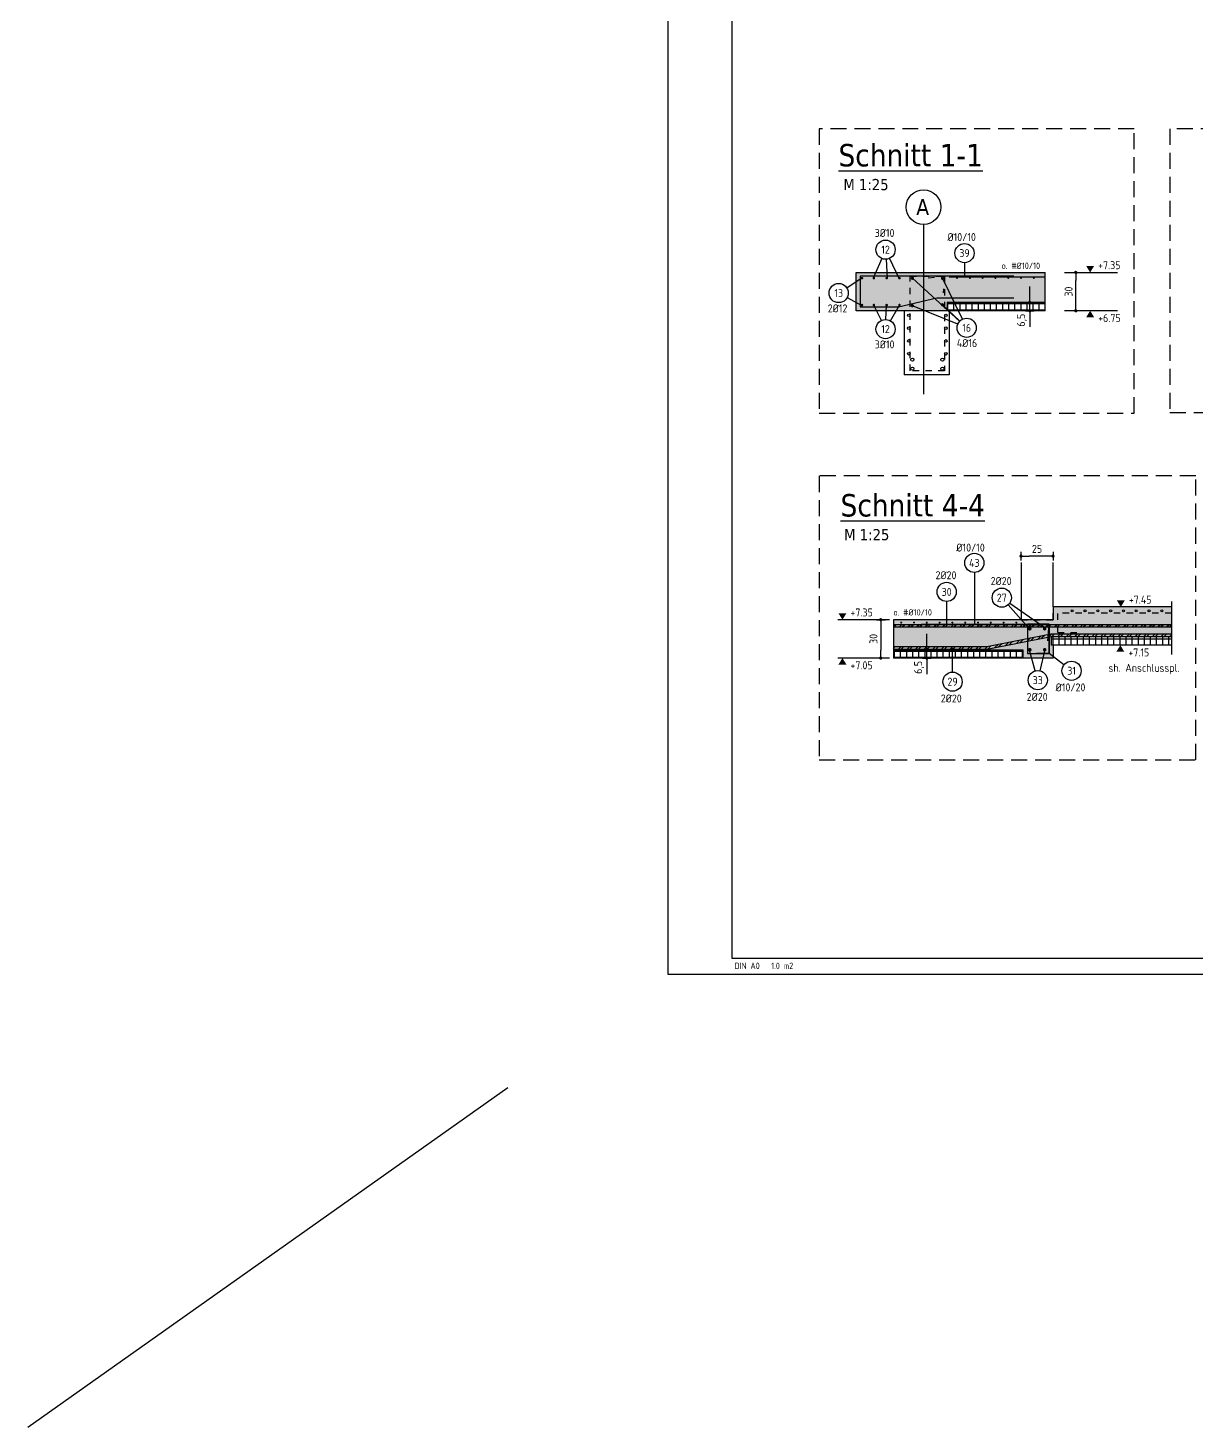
# Model space of a CAD drawing. Extents: x -5.2 to 88.6, y -7.1 to 49.1.
# Drawn here: x -4.01 to 14.24, y -7.07 to 14.78 of the extents above; entities that cross this region are included whole.
import ezdxf
from ezdxf.enums import TextEntityAlignment as Align

# ---------------------------------------------------------------- set-up
doc = ezdxf.new("R2010")
doc.units = 0
doc.header["$LTSCALE"] = 0.5
for name, pattern in [('AUSGEZOGEN', [1000.01, 1000, 0.01]), ('DASHED', [0.75, 0.5, -0.25]), ('DOT', [0.175, 0.05, -0.125]), ('HIDDEN2', [0.187, 0.125, -0.062]), ('PUNKT', [0.175, 0.05, -0.125]), ('STRICHLINIE', [0.75, 0.5, -0.25])]:
    doc.linetypes.add(name, pattern=pattern)
for name, color, linetype in [('ACHSEN', 7, 'Continuous'), ('AFU', 7, 'Continuous'), ('BETON', 7, 'Continuous'), ('DETAIL', 7, 'Continuous'), ('DRUEBER', 7, 'Continuous'), ('grau_mittel', 7, 'Continuous'), ('Halbfertigteile', 7, 'Continuous'), ('HILFE', 7, 'Continuous'), ('koten', 7, 'Continuous'), ('MASSE', 7, 'Continuous'), ('OBJEKT', 7, 'Continuous'), ('RAHMEN', 7, 'Continuous'), ('RND', 7, 'Continuous'), ('RND-1', 7, 'Continuous'), ('SFP_Achsen', 7, 'Continuous'), ('TEXT', 7, 'Continuous')]:
    doc.layers.add(name, color=color, linetype=linetype)
doc.layers.add('NOPLOT', color=7, linetype='Continuous', plot=False)
doc.styles.add('helv', font='tahoma.ttf')
doc.styles.add('txt', font='isocp.shx')
doc.linetypes.add('AFU_50K', pattern='A,0.15,["/",Standard,S=0.2,R=0,X=-0.01,Y=-0.1],0.07,["/",Standard,S=0.2,R=0,X=-0.01,Y=-0.1],0.15', length=0.37)
doc.dimstyles.new('DOT_I', dxfattribs={"dimscale": 0.5, "dimtxt": 0.25, "dimasz": 0.25, "dimexe": 0.1, "dimexo": 0.3, "dimgap": 0.1, "dimtad": 1, "dimdec": 3, "dimzin": 3, "dimtxsty": 'txt', "dimblk": 'DOT', "dimblk1": 'DOT', "dimblk2": 'DOT', "dimsah": 1, "dimcen": 0.1, "dimse1": 1, "dimse2": 1, "dimazin": 0, "dimtfac": 1, "dimtdec": 4, "dimtix": 1, "dimtmove": 2, "dimatfit": 3, "dimfxl": 0, "dimtvp": 1, "dimtolj": 1, "dimtzin": 0, "dimarcsym": 0})

# ---------------------------------------------------------------- blocks, each defined once
blk = doc.blocks.new('RND_HIN')
at = {"layer": 'RND', "color": 7, "linetype": 'Continuous'}
blk.add_circle((0, 0), 0.3, dxfattribs=at)
at = {"layer": 'RND', "color": 7, "linetype": 'Continuous', "style": 'txt'}
blk.add_attdef('POSI', text='', height=0.25, dxfattribs=at).set_placement((0, 0), align=Align.MIDDLE)
blk = doc.blocks.new('okrd_o')
at = {"layer": 'koten', "color": 7, "linetype": 'Continuous'}
blk.add_solid([(-0.125, 0.202), (0.125, 0.202), (0, 0)], dxfattribs=at)
at = {"layer": 'koten', "style": 'txt'}
blk.add_attdef('OKRD', (0.25, 0.1), '', height=0.25, dxfattribs=at)
blk = doc.blocks.new('okrd_u')
at = {"layer": 'koten', "color": 7, "linetype": 'Continuous'}
blk.add_solid([(-0.125, -0.202), (0.125, -0.202), (0, 0)], dxfattribs=at)
at = {"layer": 'koten', "style": 'txt'}
blk.add_attdef('OKRD', (0.25, -0.35), '', height=0.25, dxfattribs=at)
blk = doc.blocks.new('DOT')
at = {"layer": 'MASSE', "color": 7, "linetype": 'Continuous'}
for p, q in [((0, 0), (-1, 0)), ((0, 0.54), (0, -0.54))]:
    blk.add_line(p, q, dxfattribs=at)
at = {"layer": 'MASSE', "color": 7, "linetype": 'Continuous', "const_width": 0.2}
blk.add_lwpolyline([(-0.1, 0, 1), (0.1, 0, 1)], format="xyb", close=True, dxfattribs=at)
blk = doc.blocks.new('*D28')
at = {"layer": 'Defpoints', "color": 0, "linetype": 'AUSGEZOGEN', "transparency": 16777216}
for p in [(9.315, 5.54), (9.315, 4.94), (9.315, 4.94)]:
    blk.add_point(p, dxfattribs=at)
at = {"layer": 'MASSE', "color": 0, "linetype": 'AUSGEZOGEN', "lineweight": -2, "transparency": 16777216}
blk.add_line((9.315, 5.415), (9.315, 5.065), dxfattribs=at)
at = {"layer": 'MASSE', "color": 0, "linetype": 'AUSGEZOGEN', "lineweight": -2, "transparency": 16777216, "xscale": 0.125, "yscale": 0.125, "zscale": 0.125}
for p, rotation in [((9.315, 5.54), 90), ((9.315, 4.94), 270)]:
    blk.add_blockref('DOT', p, dxfattribs=dict(at, rotation=rotation))
at = {"layer": 'MASSE', "color": 0, "linetype": 'AUSGEZOGEN', "transparency": 16777216, "insert": (9.202, 5.24), "char_height": 0.125, "attachment_point": 5, "rotation": 90, "style": 'txt'}
blk.add_mtext('\\A1;30', dxfattribs=at)
blk = doc.blocks.new('*D29')
at = {"layer": 'Defpoints', "color": 0, "linetype": 'AUSGEZOGEN', "transparency": 16777216}
for p in [(11.508, 6.533), (11.508, 6.533), (12.008, 6.533)]:
    blk.add_point(p, dxfattribs=at)
at = {"layer": 'MASSE', "color": 0, "linetype": 'AUSGEZOGEN', "lineweight": -2, "transparency": 16777216}
blk.add_line((11.883, 6.533), (11.633, 6.533), dxfattribs=at)
at = {"layer": 'MASSE', "color": 0, "linetype": 'AUSGEZOGEN', "lineweight": -2, "transparency": 16777216, "xscale": 0.125, "yscale": 0.125, "zscale": 0.125, "rotation": 180}
blk.add_blockref('DOT', (11.508, 6.533), dxfattribs=at)
at = {"layer": 'MASSE', "color": 0, "linetype": 'AUSGEZOGEN', "lineweight": -2, "transparency": 16777216, "xscale": 0.125, "yscale": 0.125, "zscale": 0.125}
blk.add_blockref('DOT', (12.008, 6.533), dxfattribs=at)
at = {"layer": 'MASSE', "color": 0, "linetype": 'AUSGEZOGEN', "transparency": 16777216, "insert": (11.758, 6.646), "char_height": 0.125, "attachment_point": 5, "style": 'txt'}
blk.add_mtext('\\A1;25', dxfattribs=at)
blk = doc.blocks.new('*D30')
at = {"layer": 'Defpoints', "color": 0, "linetype": 'AUSGEZOGEN', "transparency": 16777216}
for p in [(12.363, 10.966), (12.363, 10.966), (12.363, 10.366)]:
    blk.add_point(p, dxfattribs=at)
at = {"layer": 'MASSE', "color": 0, "linetype": 'AUSGEZOGEN', "lineweight": -2, "transparency": 16777216}
blk.add_line((12.363, 10.491), (12.363, 10.841), dxfattribs=at)
at = {"layer": 'MASSE', "color": 0, "linetype": 'AUSGEZOGEN', "lineweight": -2, "transparency": 16777216, "xscale": 0.125, "yscale": 0.125, "zscale": 0.125}
for p, rotation in [((12.363, 10.966), 90), ((12.363, 10.366), 270)]:
    blk.add_blockref('DOT', p, dxfattribs=dict(at, rotation=rotation))
at = {"layer": 'MASSE', "color": 0, "linetype": 'AUSGEZOGEN', "transparency": 16777216, "insert": (12.251, 10.666), "char_height": 0.125, "attachment_point": 5, "rotation": 90, "style": 'txt'}
blk.add_mtext('\\A1;30', dxfattribs=at)
blk = doc.blocks.new('DINA0')
at = {"layer": 'NOPLOT', "color": 191, "linetype": 'AUSGEZOGEN'}
blk.add_line((-20, -14.146), (-5, -3.537), dxfattribs=at)
at = {"layer": 'RAHMEN'}
for p, q in [((0, 84.1), (0, 0)), ((0, 0), (118.9, 0))]:
    blk.add_line(p, q, dxfattribs=at)
at = {"layer": 'RAHMEN', "color": 5}
for p, q in [((2, 83.6), (2, 0.5)), ((2, 0.5), (118.4, 0.5))]:
    blk.add_line(p, q, dxfattribs=at)
at = {"layer": 'RAHMEN', "color": 7, "style": 'txt'}
blk.add_text('DIN A0   1.0 m2', height=0.2, dxfattribs=at).set_placement((2.083, 0.164))
blk = doc.blocks.new('*D70')
at = {"layer": 'Defpoints', "color": 0, "linetype": 'AUSGEZOGEN', "transparency": 16777216}
for p in [(10.037, 5.07), (10.037, 5.07), (10.037, 4.94)]:
    blk.add_point(p, dxfattribs=at)
at = {"layer": 'MASSE', "color": 0, "linetype": 'AUSGEZOGEN', "lineweight": -2, "transparency": 16777216}
for p, q in [((10.037, 5.195), (10.037, 5.32)), ((10.037, 4.94), (10.037, 5.07)), ((10.037, 4.815), (10.037, 4.69))]:
    blk.add_line(p, q, dxfattribs=at)
at = {"layer": 'MASSE', "color": 0, "linetype": 'AUSGEZOGEN', "lineweight": -2, "transparency": 16777216, "xscale": 0.125, "yscale": 0.125, "zscale": 0.125}
for p, rotation in [((10.037, 5.07), 270), ((10.037, 4.94), 90)]:
    blk.add_blockref('DOT', p, dxfattribs=dict(at, rotation=rotation))
at = {"layer": 'MASSE', "color": 0, "linetype": 'AUSGEZOGEN', "transparency": 16777216, "insert": (9.915, 4.794), "char_height": 0.125, "attachment_point": 5, "rotation": 90, "style": 'txt'}
blk.add_mtext('\\A1;6,5', dxfattribs=at)
blk = doc.blocks.new('*D77')
at = {"layer": 'Defpoints', "color": 0, "linetype": 'AUSGEZOGEN', "transparency": 16777216}
for p in [(11.644, 10.496), (11.644, 10.496), (11.644, 10.366)]:
    blk.add_point(p, dxfattribs=at)
at = {"layer": 'MASSE', "color": 0, "linetype": 'AUSGEZOGEN', "lineweight": -2, "transparency": 16777216}
for p, q in [((11.644, 10.621), (11.644, 10.746)), ((11.644, 10.366), (11.644, 10.496)), ((11.644, 10.241), (11.644, 10.116))]:
    blk.add_line(p, q, dxfattribs=at)
at = {"layer": 'MASSE', "color": 0, "linetype": 'AUSGEZOGEN', "lineweight": -2, "transparency": 16777216, "xscale": 0.125, "yscale": 0.125, "zscale": 0.125}
for p, rotation in [((11.644, 10.496), 270), ((11.644, 10.366), 90)]:
    blk.add_blockref('DOT', p, dxfattribs=dict(at, rotation=rotation))
at = {"layer": 'MASSE', "color": 0, "linetype": 'AUSGEZOGEN', "transparency": 16777216, "insert": (11.523, 10.219), "char_height": 0.125, "attachment_point": 5, "rotation": 90, "style": 'txt'}
blk.add_mtext('\\A1;6,5', dxfattribs=at)

msp = doc.modelspace()

# ---------------------------------------------------------------- hatches: boundary and pattern name
at = {"layer": 'grau_mittel'}
msp.add_hatch(color=61, dxfattribs=at).paths.add_polyline_path([(10.3541, 10.4958), (11.8841, 10.4958), (11.8841, 10.9658), (8.9341, 10.9658), (8.9341, 10.3658), (10.3541, 10.3658)])
at = {"layer": 'grau_mittel', "transparency": 33554687}
msp.add_hatch(color=61, dxfattribs=at).paths.add_polyline_path([(12.0083, 5.7401), (12.0083, 5.5401), (9.5128, 5.5401), (9.5128, 5.0701), (11.5383, 5.0701), (11.5383, 4.9401), (12.0083, 4.9401), (12.0083, 5.1401), (11.9783, 5.1401), (11.9783, 5.2701), (13.8587, 5.2701), (13.8587, 5.7401)])
at = {"layer": 'Halbfertigteile', "linetype": 'DOT', "transparency": 33554687}
h = msp.add_hatch(dxfattribs=at)
h.set_pattern_fill('ANSI37', color=171, scale=0.03, angle=135, style=0)
h.set_pattern_definition([(180, (-0.6844, 0.85745), (-7e-18, -0.09525), []), (270, (-0.6844, 0.85745), (0.09525, -2e-17), [])])
h.paths.add_polyline_path([(11.8841, 10.4958), (10.3541, 10.4958), (10.3541, 10.3658), (11.8841, 10.3658)])
at = {"layer": 'Halbfertigteile', "linetype": 'AUSGEZOGEN', "transparency": 33554687}
h = msp.add_hatch(dxfattribs=at)
h.set_pattern_fill('ANSI37', color=171, scale=0.03, angle=135, style=0)
h.set_pattern_definition([(180, (-7.99481, 18.76583), (-7e-18, -0.09525), []), (270, (-7.99481, 18.76583), (0.09525, -2e-17), [])])
h.paths.add_polyline_path([(11.5383, 4.9401), (11.5383, 5.0701), (9.5128, 5.0701), (9.5128, 4.9401)])
h.paths.add_polyline_path([(13.8587, 5.1401), (13.8587, 5.2701), (11.9783, 5.2701), (11.9783, 5.1401)])
at = {"layer": 'RND', "linetype": 'AUSGEZOGEN'}
h = msp.add_hatch(dxfattribs=at)
h.set_pattern_fill('ANSI32', color=171, scale=0.01, style=0, double=1)
h.set_pattern_definition([(45, (-27.2332, 2.93532), (-0.06735192, 0.06735192), []), (45, (-27.1883, 2.93532), (-0.06735192, 0.06735192), [])])
h.paths.add_polyline_path([(9.5128, 5.4657), (9.5128, 5.4257), (13.8587, 5.4257), (13.8587, 5.4657)])
h = msp.add_hatch(dxfattribs=at)
h.set_pattern_fill('ANSI32', color=171, scale=0.01, style=0, double=1)
h.set_pattern_definition([(45, (-8.09653, 20.12223), (-0.06735192, 0.06735192), []), (45, (-8.05163, 20.12223), (-0.06735192, 0.06735192), [])])
h.paths.add_polyline_path([(9.5128, 5.1189), (9.5128, 5.0789), (10.9783, 5.0789), (11.9783, 5.2789), (13.8587, 5.2789), (13.8587, 5.3189), (11.9751, 5.3189), (10.9751, 5.1189)])

# ---------------------------------------------------------------- linework, layer by layer
at = {"layer": 'ACHSEN', "color": 140, "linetype": 'AUSGEZOGEN'}
msp.add_line((9.9841, 11.7158), (9.9841, 9.0658), dxfattribs=at)
at = {"layer": 'AFU', "color": 8, "linetype": 'AFU_50K'}
msp.add_line((10.3541, 10.3658), (9.6841, 10.3658), dxfattribs=at)
at = {"layer": 'BETON', "color": 6, "linetype": 'AUSGEZOGEN'}
for p, q in [((8.9341, 10.3658), (8.9341, 10.9658)), ((8.9341, 10.9658), (11.8841, 10.9658)), ((11.8841, 10.4958), (10.3541, 10.4958)), ((10.3541, 10.4958), (10.3541, 10.3658)), ((9.6841, 10.3658), (8.9341, 10.3658)), ((9.6841, 10.3658), (9.6841, 9.3658)), ((11.8841, 10.3658), (10.3541, 10.3658)), ((10.3841, 10.3658), (10.3841, 9.3658)), ((10.3841, 9.3658), (9.6841, 9.3658)), ((13.8587, 5.7401), (12.0083, 5.7401)), ((12.0083, 5.7401), (12.0083, 5.5401)), ((12.0083, 5.5401), (9.5128, 5.5401)), ((13.8587, 5.2701), (11.9783, 5.2701)), ((11.9783, 5.2701), (11.9783, 5.1401)), ((9.5128, 5.0701), (11.5383, 5.0701)), ((11.5383, 5.0701), (11.5383, 4.9401)), ((13.8587, 5.1401), (11.9783, 5.1401)), ((12.0083, 5.1401), (12.0083, 4.9401)), ((12.0083, 4.9401), (9.5128, 4.9401))]:
    msp.add_line(p, q, dxfattribs=at)
at = {"layer": 'DETAIL', "color": 102, "linetype": 'STRICHLINIE'}
for points in [[(8.3523, 13.2105), (8.3523, 8.7663), (13.2781, 8.7663), (13.2781, 13.2105)], [(13.833, 13.2105), (13.833, 8.7783), (18.3188, 8.7783), (18.3188, 13.2105)], [(8.3523, 7.7848), (8.3523, 3.3526), (14.2374, 3.3526), (14.2374, 7.7848)]]:
    msp.add_lwpolyline(points, close=True, dxfattribs=at)
at = {"layer": 'DRUEBER', "color": 7, "linetype": 'PUNKT'}
for p, q in [((12.0083, 5.5401), (12.0083, 5.7401)), ((11.5083, 5.5401), (12.0083, 5.5401))]:
    msp.add_line(p, q, dxfattribs=at)
at = {"layer": 'HILFE', "color": 102, "linetype": 'AUSGEZOGEN'}
for p, q in [((12.1861, 10.9658), (13.0135, 10.9658)), ((13.0135, 10.3658), (12.1861, 10.3658)), ((9.4507, 5.5401), (8.6462, 5.5401)), ((9.4507, 4.9401), (8.6462, 4.9401))]:
    msp.add_line(p, q, dxfattribs=at)
at = {"layer": 'NOPLOT', "color": 191, "linetype": 'AUSGEZOGEN'}
for p, q in [((11.8841, 10.3658), (11.8841, 10.9658)), ((9.5128, 5.5401), (9.5128, 4.9401))]:
    msp.add_line(p, q, dxfattribs=at)
at = {"layer": 'NOPLOT', "color": 191, "linetype": 'Continuous'}
msp.add_line((13.8587, 5.822), (13.8587, 4.9963), dxfattribs=at)
at = {"layer": 'OBJEKT', "color": 7, "linetype": 'AUSGEZOGEN'}
for p, q in [((11.5083, 6.4331), (11.5083, 5.5401)), ((12.0083, 5.7401), (12.0083, 6.4331))]:
    msp.add_line(p, q, dxfattribs=at)
at = {"layer": 'RND', "color": 102, "linetype": 'AUSGEZOGEN'}
for p, q in [((9.3313, 11.1834), (9.1979, 10.8758)), ((9.4001, 11.1713), (9.4179, 10.8758)), ((9.4542, 11.185), (9.5979, 10.8758)), ((10.6245, 11.1166), (10.6245, 10.9058)), ((8.7836, 10.7256), (9.0119, 10.8758)), ((10.5472, 10.2013), (9.8102, 10.8736)), ((10.5921, 10.235), (10.2801, 10.8736)), ((8.7908, 10.5729), (9.0119, 10.4558)), ((9.3253, 10.2149), (9.2079, 10.4558)), ((9.3978, 10.2299), (9.4079, 10.4558)), ((9.466, 10.21), (9.6079, 10.4558)), ((10.519, 10.1568), (9.8102, 10.4453)), ((10.5494, 10.2037), (10.2801, 10.4607)), ((10.7788, 6.2771), (10.7788, 5.4701)), ((10.3454, 5.8241), (10.3454, 5.4437)), ((11.3066, 5.7711), (11.6255, 5.4113)), ((11.3306, 5.7982), (11.8816, 5.4184)), ((9.5128, 5.4657), (13.8587, 5.4657)), ((9.5128, 5.4257), (13.8587, 5.4257)), ((10.4385, 4.7211), (10.4385, 5.0966)), ((11.73, 4.7395), (11.6413, 5.063)), ((11.8047, 4.7407), (11.8851, 5.0758)), ((12.1789, 4.8331), (11.9475, 5.0101))]:
    msp.add_line(p, q, dxfattribs=at)
at = {"layer": 'RND', "color": 7, "linetype": 'HIDDEN2'}
for p, q in [((13.8587, 5.6401), (12.0808, 5.6401)), ((12.0808, 5.3378), (12.0808, 5.6401)), ((12.0808, 5.3378), (12.3808, 5.3378))]:
    msp.add_line(p, q, dxfattribs=at)
at = {"layer": 'RND', "color": 1, "linetype": 'AUSGEZOGEN'}
for points in [[(11.3941, 10.9058), (8.9941, 10.9058), (8.9941, 10.4258), (9.5941, 10.4258), (10.1941, 10.5658), (11.3941, 10.5658)], [(10.3841, 10.8958), (11.8841, 10.8958)], [(9.9475, 5.4701), (11.9475, 5.4701), (11.9475, 5.0101), (11.7475, 5.0101)]]:
    msp.add_lwpolyline(points, dxfattribs=at)
at = {"layer": 'RND', "color": 7, "linetype": 'AUSGEZOGEN'}
for points, const_width in [([(9.0119, 10.8758, 1), (9.0319, 10.8758, 1)], 0.02), ([(9.1979, 10.8758, 1), (9.2179, 10.8758, 1)], 0.02), ([(9.3979, 10.8758, 1), (9.4179, 10.8758, 1)], 0.02), ([(9.5979, 10.8758, 1), (9.6179, 10.8758, 1)], 0.02), ([(9.7977, 10.8736, 1), (9.8227, 10.8736, 1)], 0.025), ([(10.2676, 10.8736, 1), (10.2926, 10.8736, 1)], 0.025), ([(10.5003, 10.8798, 1), (10.5163, 10.8798, 1)], 0.016), ([(10.7083, 10.8878, 1), (10.7083, 10.8718, 1)], 0.016), ([(10.9083, 10.8878, 1), (10.9083, 10.8718, 1)], 0.016), ([(11.1083, 10.8878, 1), (11.1083, 10.8718, 1)], 0.016), ([(11.3083, 10.8878, 1), (11.3083, 10.8718, 1)], 0.016), ([(11.5083, 10.8878, 1), (11.5083, 10.8718, 1)], 0.016), ([(11.7083, 10.8878, 1), (11.7083, 10.8718, 1)], 0.016), ([(9.0119, 10.4558, 1), (9.0319, 10.4558, 1)], 0.02), ([(9.1979, 10.4558, 1), (9.2179, 10.4558, 1)], 0.02), ([(9.3979, 10.4558, 1), (9.4179, 10.4558, 1)], 0.02), ([(9.5979, 10.4558, 1), (9.6179, 10.4558, 1)], 0.02), ([(9.7977, 10.4453, 1), (9.8227, 10.4453, 1)], 0.025), ([(10.2676, 10.4607, 1), (10.2926, 10.4607, 1)], 0.025), ([(9.6355, 5.5031, 1), (9.6355, 5.4871, 1)], 0.016), ([(9.8355, 5.5031, 1), (9.8355, 5.4871, 1)], 0.016), ([(10.0355, 5.5031, 1), (10.0355, 5.4871, 1)], 0.016), ([(10.2355, 5.5031, 1), (10.2355, 5.4871, 1)], 0.016), ([(10.4355, 5.5031, 1), (10.4355, 5.4871, 1)], 0.016), ([(10.6355, 5.5031, 1), (10.6355, 5.4871, 1)], 0.016), ([(10.8355, 5.5031, 1), (10.8355, 5.4871, 1)], 0.016), ([(11.0355, 5.5031, 1), (11.0355, 5.4871, 1)], 0.016), ([(11.2355, 5.5031, 1), (11.2355, 5.4871, 1)], 0.016), ([(11.4355, 5.5031, 1), (11.4355, 5.4871, 1)], 0.016), ([(11.6445, 5.4125, 1), (11.6445, 5.3845, 1)], 0.028), ([(11.8775, 5.4125, 1), (11.8775, 5.3845, 1)], 0.028), ([(11.6445, 5.0841, 1), (11.6445, 5.0561, 1)], 0.028), ([(11.8775, 5.0841, 1), (11.8775, 5.0561, 1)], 0.028)]:
    msp.add_lwpolyline(points, format="xyb", close=True, dxfattribs=dict(at, const_width=const_width))
at = {"layer": 'RND', "color": 1, "linetype": 'HIDDEN2'}
msp.add_lwpolyline([(10.0551, 10.8832), (10.3141, 10.9058), (10.3141, 9.4258), (9.7741, 9.4258), (9.7741, 10.9058), (10.3141, 10.9058), (10.2915, 10.6468)], dxfattribs=at)
at = {"layer": 'RND', "color": 102, "linetype": 'AUSGEZOGEN'}
for points in [[(9.5128, 5.1189), (10.9751, 5.1189), (11.9751, 5.3189), (13.8587, 5.3189)], [(9.5128, 5.0789), (10.9783, 5.0789), (11.9783, 5.2789), (13.8587, 5.2789)]]:
    msp.add_lwpolyline(points, dxfattribs=at)
at = {"layer": 'RND', "color": 7, "linetype": 'AUSGEZOGEN'}
for centre, radius in [((9.7541, 10.295), 0.02), ((10.3341, 10.295), 0.02), ((9.7541, 10.095), 0.02), ((10.3341, 10.095), 0.02), ((9.7541, 9.895), 0.02), ((10.3341, 9.895), 0.02), ((9.7541, 9.695), 0.02), ((9.8102, 9.6024), 0.025), ((10.2801, 9.6024), 0.025), ((10.3341, 9.695), 0.02), ((9.8102, 9.4624), 0.025), ((10.2801, 9.4624), 0.025), ((12.3085, 5.677), 0.016), ((12.5085, 5.677), 0.016), ((12.7085, 5.677), 0.016), ((12.9085, 5.677), 0.016), ((13.1085, 5.677), 0.016), ((13.3085, 5.677), 0.016), ((13.5085, 5.677), 0.016), ((13.7085, 5.677), 0.016)]:
    msp.add_circle(centre, radius, dxfattribs=at)
at = {"layer": 'RND-1', "color": 1, "linetype": 'AUSGEZOGEN'}
msp.add_lwpolyline([(11.9249, 5.2111), (11.9475, 5.4701), (11.6075, 5.4701), (11.6075, 5.0101), (11.9475, 5.0101), (11.9475, 5.4701), (11.6885, 5.4475)], dxfattribs=at)
at = {"layer": 'SFP_Achsen', "color": 7, "linetype": 'AUSGEZOGEN'}
msp.add_circle((9.9841, 11.9863), 0.2705, dxfattribs=at)

# ---------------------------------------------------------------- block references
at = {"layer": 'koten', "color": 7, "linetype": 'DASHED', "xscale": 0.5, "yscale": 0.5, "zscale": 0.5}
msp.add_blockref('okrd_o', (12.5884, 10.9658), dxfattribs=at).add_auto_attribs({'OKRD': '+7.35'})
at = {"layer": 'koten', "color": 7, "linetype": 'AUSGEZOGEN', "xscale": 0.5, "yscale": 0.5, "zscale": 0.5}
msp.add_blockref('okrd_u', (12.5884, 10.3658), dxfattribs=at).add_auto_attribs({'OKRD': '+6.75'})
at = {"layer": 'koten', "color": 6, "linetype": 'AUSGEZOGEN', "xscale": 0.5, "yscale": 0.5, "zscale": 0.5}
for name, p, values in [('okrd_o', (13.0677, 5.7401), {'OKRD': '+7.45'}), ('okrd_o', (8.7171, 5.5401), {'OKRD': '+7.35'}), ('okrd_u', (13.06, 5.1401), {'OKRD': '+7.15'}), ('okrd_u', (8.7171, 4.9401), {'OKRD': '+7.05'})]:
    msp.add_blockref(name, p, dxfattribs=at).add_auto_attribs(values)
at = {"layer": 'RAHMEN', "color": 7, "linetype": 'AUSGEZOGEN', "xscale": 0.5, "yscale": 0.5, "zscale": 0.5}
msp.add_blockref('DINA0', (5.9889, 0), dxfattribs=at)
at = {"layer": 'RND', "color": 7, "linetype": 'AUSGEZOGEN', "xscale": 0.5, "yscale": 0.5, "zscale": 0.5}
for p, values in [((9.391, 11.321), {'POSI': '12'}), ((10.6245, 11.2666), {'POSI': '39'}), ((8.6583, 10.6431), {'POSI': '13'}), ((9.391, 10.0801), {'POSI': '12'}), ((10.658, 10.1002), {'POSI': '16'}), ((10.7788, 6.4271), {'POSI': '43'}), ((10.3454, 5.9741), {'POSI': '30'}), ((11.2071, 5.8834), {'POSI': '27'}), ((12.298, 4.742), {'POSI': '31'}), ((10.4385, 4.5711), {'POSI': '29'}), ((11.7696, 4.5949), {'POSI': '33'})]:
    msp.add_blockref('RND_HIN', p, dxfattribs=at).add_auto_attribs(values)

# ---------------------------------------------------------------- texts
at = {"layer": 'SFP_Achsen', "color": 6, "linetype": 'AUSGEZOGEN', "style": 'helv'}
msp.add_text('A', height=0.25, dxfattribs=at).set_placement((9.8701, 11.8619))
at = {"layer": 'TEXT', "color": 5, "linetype": 'AUSGEZOGEN', "style": 'helv'}
for s, p in [('%%USchnitt 1-1', (8.6553, 12.6217)), ('%%uSchnitt 4-4', (8.6876, 7.1522))]:
    msp.add_text(s, height=0.35, dxfattribs=at).set_placement(p)
at = {"layer": 'TEXT', "color": 1, "linetype": 'AUSGEZOGEN', "style": 'helv'}
for p in [(8.7312, 12.2505), (8.7432, 6.7811)]:
    msp.add_text('M 1:25 ', height=0.175, dxfattribs=at).set_placement(p)
at = {"layer": 'TEXT', "color": 7, "linetype": 'AUSGEZOGEN', "style": 'txt'}
for s, height, p in [('3%%C10', 0.125, (9.2207, 11.5199)), ('%%C10/10', 0.125, (10.358, 11.4552)), ('o. #%%c10/10', 0.1, (11.2039, 11.0196)), ('2%%C12', 0.125, (8.488, 10.3413)), ('3%%C10', 0.125, (9.2207, 9.7782)), ('4%%C16', 0.125, (10.5041, 9.7983)), ('%%c10/10', 0.125, (10.4973, 6.6035)), ('2%%c20', 0.125, (10.1714, 6.1721)), ('2%%c20', 0.125, (11.033, 6.0813)), ('o. #%%c10/10', 0.1, (9.5132, 5.6048)), ('sh. Anschlusspl.', 0.125, (12.8745, 4.7252)), ('2%%C20', 0.125, (10.2535, 4.2464)), ('2%%C20', 0.125, (11.5959, 4.2713)), ('%%C10/20', 0.125, (12.0488, 4.4195))]:
    msp.add_text(s, height=height, dxfattribs=at).set_placement(p)

# ---------------------------------------------------------------- dimensions: what is measured, and where the dimension line sits
at = {"layer": 'MASSE', "color": 7, "linetype": 'AUSGEZOGEN'}
for base, p1, p2, picture, middle in [((12.3634, 10.9658), (12.3634, 10.3658), (12.3634, 10.9658), '*D30', (12.2509, 10.6658)), ((9.3149, 4.9401), (9.3149, 5.5401), (9.3149, 4.9401), '*D28', (9.2024, 5.2401))]:
    dim = msp.add_linear_dim(base=base, p1=p1, p2=p2, angle=90, dimstyle='DOT_I', override={"dimdec": 0, "dimlfac": 50, "dimadec": 3}, dxfattribs=at)
    dim.commit()
    dim.dimension.update_dxf_attribs({"geometry": picture, "text_midpoint": middle})
for base, p1, p2, picture, middle in [((11.6445, 10.4958), (11.6445, 10.3658), (11.6445, 10.4958), '*D77', (11.5226, 10.2195)), ((10.0373, 5.0701), (10.0373, 4.9401), (10.0373, 5.0701), '*D70', (9.9155, 4.7938))]:
    dim = msp.add_linear_dim(base=base, p1=p1, p2=p2, angle=90, dimstyle='DOT_I', override={"dimdec": 1, "dimlfac": 50}, dxfattribs=at)
    dim.commit()
    dim.dimension.update_dxf_attribs({"geometry": picture, "text_midpoint": middle, "dimtype": 160})
dim = msp.add_linear_dim(base=(11.5083, 6.5331), p1=(12.0083, 6.5331), p2=(11.5083, 6.5331), dimstyle='DOT_I', override={"dimdec": 0, "dimlfac": 50}, dxfattribs=at)
dim.commit()
dim.dimension.update_dxf_attribs({"geometry": '*D29', "text_midpoint": (11.7583, 6.6456)})

doc.saveas('drawing.dxf')
